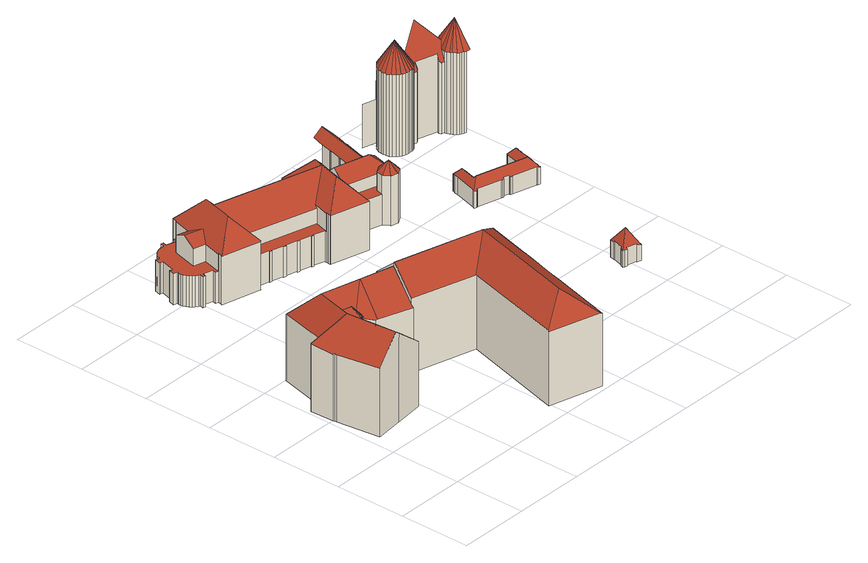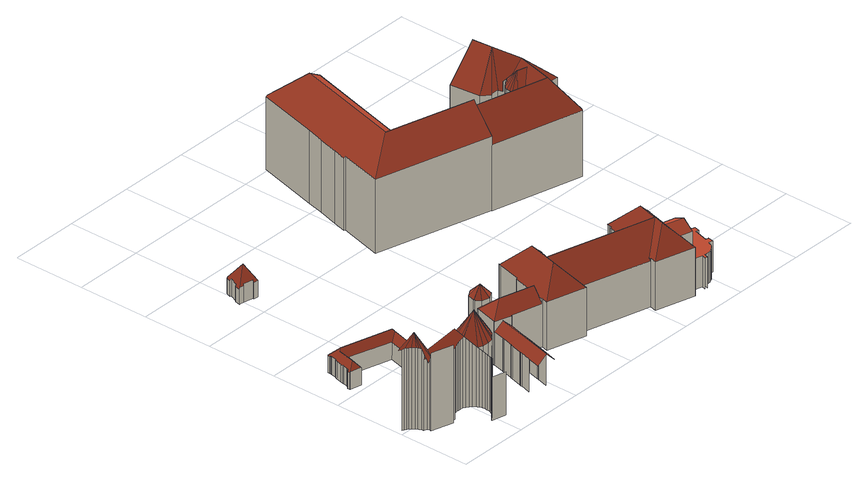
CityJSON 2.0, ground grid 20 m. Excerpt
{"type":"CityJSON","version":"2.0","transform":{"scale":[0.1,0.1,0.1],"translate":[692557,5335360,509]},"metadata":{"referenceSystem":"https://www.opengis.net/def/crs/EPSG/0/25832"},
"CityObjects":{
"building1":{"type":"Building","attributes":{"Gemeindeschluessel":"09162000","HoeheDach":"536.090","HoeheGrund":"510.124","Methode":"2000","NiedrigsteTraufeDesGebaeudes":"528.445","Geometrietyp2DReferenz":"3000","function":"31001_1000","roofType":"2100","measuredHeight":25.97,"storeysAboveGround":4},"geometry":[{"type":"MultiSurface","lod":"2","boundaries":[[[0,1,2,3,4,5,6]],[[7,8,9,10,11,12]],[[13,14,15,16,17]],[[18,19,20,16,15]],[[21,22,23,24]],[[25,26,1,0,21,24,27,28,19,18,29,30,31,32,33,34,35,36,37,38,8,7,12,39,40,41,42,43]],[[44,45,46,47,48]],[[49,50,51,47,46]],[[25,43,49,46,45]],[[10,52,53,11]],[[35,54,55,36]],[[56,57,17]],[[21,0,6,57,56,22]],[[27,24,23,58,59,60]],[[25,45,44,26]],[[61,62,63,64]],[[19,28,65,66,20]],[[67,68,69]],[[29,14,13,68,67,63,62,30]],[[59,58,17]],[[70,47,51,71,72,73]],[[38,74,9,8]],[[74,75,55,54,76,64,52,10,9]],[[40,71,51,41]],[[37,75,74,38]],[[66,65,60,59,17]],[[39,72,71,40]],[[32,77,78,33]],[[69,68,13,17,79]],[[76,80,78,77,64]],[[33,78,80,34]],[[27,60,65,28]],[[17,57,6,5,81,79]],[[1,26,44,48,2]],[[77,82,61,64]],[[31,30,62,61,82]],[[16,20,66,17]],[[70,52,69,79,81,4,3]],[[70,73,53,52]],[[36,55,75,37]],[[18,15,14,29]],[[81,5,4]],[[41,51,50,42]],[[42,50,49,43]],[[3,2,48,47,70]],[[35,34,80,76,54]],[[39,12,11,53,73,72]],[[64,63,67,69,52]],[[32,31,82,77]],[[58,23,22,56,17]]],"semantics":{"surfaces":[{"type":"WallSurface"},{"type":"RoofSurface"},{"type":"GroundSurface"}],"values":[0,0,1,0,0,2,1,1,0,1,0,1,0,0,0,1,0,0,0,1,1,0,1,0,0,1,0,0,1,1,0,0,1,0,1,0,1,1,1,0,0,0,0,0,1,0,0,1,0,1]}}]},
"building2":{"type":"Building","attributes":{"name":"Bayerisches Nationalmuseum","Gemeindeschluessel":"09162000","HoeheDach":"565.770","HoeheGrund":"509.180","Methode":"2000","NiedrigsteTraufeDesGebaeudes":"517.488","Geometrietyp2DReferenz":"3000","function":"31001_3000","roofType":"3200","measuredHeight":56.59,"storeysAboveGround":2},"geometry":[{"type":"MultiSurface","lod":"2","boundaries":[[[83,84,85,86]],[[87,88,84,83]],[[89,90,91,92]],[[92,91,93,94]],[[95,96,90,89]],[[94,93,97,98]],[[99,100,96,95]],[[98,97,101,102]],[[102,101,88,87]],[[86,85,103,104]],[[105,106,100,99]],[[104,103,107,108]],[[109,110,106,105]],[[111,112,113,114]],[[115,116,112,111]],[[117,118,110,109]],[[114,113,118,117]],[[119,120,116,115]],[[108,107,121,122]],[[123,124,125,126]],[[126,125,127,128]],[[122,121,124,123]],[[129,130,120,119]],[[131,132,133,134,128,127]],[[135,136,130,129]],[[137,138,139,140]],[[133,132,141,142]],[[143,140,139,144,145,136,135]],[[88,101,97,93,91,90,96,100,106,110,118,113,112,116,120,130,136,145,146,147,148,149,150,151,152,153,154,155,156,157,158,159,160,161,162,163,164,165,141,132,131,127,125,124,121,107,103,85,84]],[[142,141,165,166]],[[166,165,164,167]],[[167,164,163,168]],[[146,169,170,147]],[[145,144,169,146]],[[170,171,172,149,148,147]],[[168,163,162,173]],[[174,175,176,177,138,137]],[[173,162,161,178]],[[169,179,180,171,170]],[[178,161,160,181]],[[181,160,159,182]],[[180,179,183,172,171]],[[182,159,158,184]],[[184,158,157,185]],[[149,172,183,150]],[[185,157,156,186]],[[187,155,154,188]],[[177,189,190,191,192,193,194,195,196,197,183,179,169,144,139,138]],[[176,198,199,189,177]],[[188,154,153,200]],[[150,183,197,151]],[[200,153,152,201]],[[198,176,175]],[[196,202,203,201,152,151,197]],[[198,175,204,205,206,199]],[[207,208,206,205]],[[202,196,195,209]],[[199,206,208,210,211,212,192,191,190,189]],[[213,214,215,216,210,208,207]],[[217,218,215,214]],[[216,219,220,212,211,210]],[[221,222,218,217]],[[223,224,222,221]],[[225,226,224,223]],[[227,228,226,225]],[[194,229,195]],[[209,195,229,230]],[[231,232,228,227]],[[233,234,235,229,194,193,192]],[[236,237,232,231]],[[238,239,237,236]],[[240,241,239,238]],[[242,243,241,240]],[[215,218,222,224,226,228,232,237,239,241,243,244,245,246,247,248,249,250,251,252,253,254,219,216]],[[255,234,233]],[[230,229,235,256]],[[257,244,243,242]],[[258,245,244,257]],[[259,246,245,258]],[[254,260,220,219]],[[261,247,246,259]],[[212,220,260,262,263,264,265,192]],[[266,248,247,261]],[[267,249,248,266]],[[268,250,249,267]],[[265,264,263,269,270,255,233,192]],[[271,251,250,268]],[[272,273,274,275]],[[275,274,276,277]],[[277,276,278,279]],[[280,252,251,271]],[[281,279,278,282,253,252,280]],[[234,255,270,283,284,285,286,287,256,235]],[[282,288,262,260,254,253]],[[289,263,262,288,282,278,276,274]],[[290,291,273,272]],[[291,292,293,289,274,273]],[[269,283,270]],[[292,291,290]],[[292,290,294,295,296,293]],[[285,284,297,298]],[[263,299,300,297,284,283,269]],[[301,302,296,295]],[[299,303,300]],[[293,296,302,304,305,306,307,308,309,310,311,303,299,263,289]],[[312,313,314,306,305,304]],[[300,303,311,315,298,297]],[[316,317,318,312,304,302,301]],[[319,308,307,306]],[[320,309,308]],[[318,321,322,313,312]],[[315,311,310,323]],[[322,324,314,313]],[[325,326,327,328,329,318,317]],[[309,320,330,331,332,323,310]],[[318,329,333,321]],[[327,334,335,328]],[[328,335,333,329]],[[336,337,338,339,340,334,327,326]],[[324,341,342,343,344,319,306,314]],[[340,335,334]],[[335,345,333]],[[321,333,345,324,322]],[[340,339,346,335]],[[335,347,345]],[[338,348,346,339]],[[344,349,350,351,352,330,320,308,319]],[[324,345,347,341]],[[346,353,354,335]],[[354,355,356,347,335]],[[357,353,346,348]],[[358,341,347,356,359]],[[354,353,357,360,361,355]],[[359,362,358]],[[362,342,341,358]],[[330,352,363,364,365,366,331]],[[361,367,368,369,370,343,342,362,359,356,355]],[[351,350,371,372,363,352]],[[343,370,349,344]],[[365,364,373,374]],[[374,373,375,376]],[[376,375,377,378]],[[377,379,378]],[[380,349,370,369]],[[380,381,382,383,371,350,349]],[[378,379,384,385]],[[372,386,387,388,389,390,391,384,379,377,375,373,364,363]],[[384,391,385]],[[385,391,390,392]],[[392,390,389,393]],[[394,395,383,382]],[[396,397,395,394]],[[393,389,388,398]],[[399,400,397,396]],[[401,402,400,399]],[[403,404,402,401]],[[371,383,395,397,400,402,404,405,406,407,408,409,410,386,372]],[[411,405,404,403]],[[412,406,405,411]],[[413,407,406,412]],[[414,408,407,413]],[[415,409,408,414]],[[416,417,418,419]],[[420,419,418,421,422,423]],[[424,425,426,427,417,416]],[[423,422,428,429]],[[430,431,426,425]],[[428,432,433,434,435,429]],[[436,437,431,430]],[[418,417,427,438,421]],[[433,439,440,441,442,434]],[[421,438,432,428,422]],[[426,431,438,427]],[[443,444,445,446,437,436]],[[441,440,447,448]],[[438,439,433,432]],[[437,446,438,431]],[[449,450,445,444]],[[438,451,447,440,439]],[[447,451,452,453,454,448]],[[445,450,455,438,446]],[[456,457,458,455,450,449]],[[453,452,459,460]],[[461,462,458,457]],[[438,463,459,452,451]],[[464,465,466,467,468,469,470]],[[458,462,471,438,455]],[[461,472,473,474,471,462]],[[459,463,475,476,477,460]],[[438,475,463]],[[471,474,478,438]],[[475,479,466,465,476]],[[473,480,481,482,478,474]],[[438,483,479,475]],[[478,482,484,438]],[[485,484,482,481]],[[466,479,483,486]],[[485,487,488,484]],[[484,488,489,438]],[[490,483,438]],[[489,491,492,438]],[[487,493,494,491,489,488]],[[486,483,490,495]],[[496,490,438]],[[492,497,498,499,438]],[[499,500,438]],[[500,496,438]],[[494,501,502,497,492,491]],[[503,504,505,506,498,497,502]],[[499,498,506]],[[495,490,496]],[[507,508,505,504]],[[509,510,508,507]],[[511,512,510,509]],[[499,506,505,508,510,512,513,514,515,516,517,518,500]],[[519,514,513,520]],[[520,513,512,511]],[[521,515,514,519]],[[522,523,524,525,526,527]],[[528,527,526,529,530,515,521]],[[531,532,533,534,524,523]],[[535,536,533,532]],[[515,530,516]],[[537,538,539,540,536,535]],[[541,542,539,538]],[[526,525,543,529]],[[533,536,540,543,534]],[[524,534,543,525]],[[529,543,516,530]],[[544,545,546,547,542,541]],[[539,542,547,543,540]],[[548,549,546,545]],[[543,517,516]],[[546,549,550,551,543,547]],[[543,552,517]],[[543,553,552]]],"semantics":{"surfaces":[{"type":"WallSurface"},{"type":"RoofSurface"}],"values":[0,0,0,0,0,0,0,0,0,0,0,0,0,0,0,0,0,0,0,0,0,0,0,0,0,0,0,0,1,0,0,0,0,0,0,0,0,0,1,0,0,1,0,0,0,0,0,1,1,0,0,0,0,0,0,0,0,1,0,0,0,0,0,0,0,1,0,0,1,0,0,0,0,1,0,0,0,0,0,0,0,1,0,0,0,1,0,0,0,0,0,0,0,0,1,0,1,0,0,0,0,1,0,1,1,0,0,0,0,0,1,0,0,0,0,0,1,1,0,1,1,1,0,1,1,0,1,0,1,1,0,0,0,1,0,0,0,0,1,0,0,0,0,0,0,0,1,0,0,0,0,0,0,0,0,0,1,0,0,0,0,0,0,0,0,0,0,0,0,1,0,1,1,0,0,1,1,0,1,0,1,0,0,0,1,0,1,0,0,1,1,0,0,1,1,0,0,0,1,1,1,0,0,1,1,1,1,0,0,0,0,0,0,0,1,0,0,0,0,0,0,0,0,0,0,1,1,1,1,0,1,0,1,1,1,1]}}]},
"building3":{"type":"Building","attributes":{"Gemeindeschluessel":"09162000","HoeheDach":"537.460","HoeheGrund":"510.255","Methode":"2000","NiedrigsteTraufeDesGebaeudes":"530.645","Geometrietyp2DReferenz":"3000","function":"31001_3000","roofType":"3100","measuredHeight":27.2,"storeysAboveGround":4},"geometry":[{"type":"MultiSurface","lod":"2","boundaries":[[[554,555,556,557,558]],[[559,560,561,562]],[[563,564,565,566]],[[567,568,569,570]],[[570,569,571,572]],[[573,574,560,559]],[[575,576,557,556,577]],[[563,554,558,578,564]],[[557,576,578,558]],[[576,579,565,564,578]],[[580,566,565,579]],[[555,581,582,577,556]],[[583,571,569,568,561,560,574,579,576,575]],[[583,575,577,582]],[[583,582,581,572,571]],[[580,579,574,573]],[[581,555,554,563,566,580,573,559,562,567,570,572]],[[562,561,568,567]]],"semantics":{"surfaces":[{"type":"WallSurface"},{"type":"RoofSurface"},{"type":"GroundSurface"}],"values":[0,0,0,0,0,0,1,0,1,1,0,0,1,1,0,0,2,0]}}]},
"building4":{"type":"Building","attributes":{"Gemeindeschluessel":"09162000","HoeheDach":"519.299","HoeheGrund":"510.490","Methode":"1000","NiedrigsteTraufeDesGebaeudes":"514.698","Geometrietyp2DReferenz":"3000","function":"31001_2000","roofType":"4000","measuredHeight":8.81},"geometry":[{"type":"MultiSurface","lod":"2","boundaries":[[[584,585,586,587]],[[588,589,590,591,592,593,594,595]],[[587,586,596,597]],[[598,599,600,601]],[[602,603,604,605,606,607,608,609]],[[610,602,609,611,612,613,614]],[[615,616,617,618,619]],[[620,621,622,623]],[[593,592,591,624,625,626,618,617,616,604,603,602,610]],[[627,614,628,629]],[[625,624,630,631,632,626]],[[619,618,626,632]],[[633,611,609,608]],[[628,614,613,634]],[[634,613,612,635]],[[595,594,621,620]],[[635,612,611,633]],[[610,614,627,596,586,585,636]],[[601,600,637,638]],[[605,604,616,615]],[[623,622,599,598]],[[637,636,585,584,639,638]],[[597,596,627,629]],[[615,619,632,631,630,590,589,588,595,620,623,598,601,638,639,584,587,597,629,628,634,635,633,608,607,606,605]],[[630,624,591,590]],[[600,599,622,621,594,593,610,636,637]]],"semantics":{"surfaces":[{"type":"WallSurface"},{"type":"RoofSurface"},{"type":"GroundSurface"}],"values":[0,0,0,0,0,1,0,0,1,0,0,0,0,0,0,0,0,1,0,0,0,0,0,2,0,1]}}]},
"building5":{"type":"Building","attributes":{"Gemeindeschluessel":"09162000","HoeheDach":"517.401","HoeheGrund":"510.173","Methode":"2000","NiedrigsteTraufeDesGebaeudes":"514.728","Geometrietyp2DReferenz":"3000","function":"31001_3000","roofType":"3100","measuredHeight":7.23},"geometry":[{"type":"MultiSurface","lod":"2","boundaries":[[[640,641,642,643]],[[644,645,646,647]],[[648,649,645,644]],[[650,651,652,653]],[[654,655,656,657]],[[658,659,660,661]],[[662,663,664,665,666]],[[667,668,669,670]],[[671,672,673,674]],[[675,676,677,678,679]],[[680,681,672,671]],[[670,669,682,683]],[[684,685,664,663]],[[686,687,688,689]],[[690,691,692,693]],[[694,695,696,697]],[[698,699,691,690]],[[661,660,685,684]],[[700,641,640]],[[701,702,703,704]],[[662,666,677,676]],[[647,646,705,706]],[[707,708,655,654]],[[678,677,666,665,709,710]],[[709,665,664,685]],[[711,712,713,714]],[[689,715,716,717]],[[718,719,720,721,722,723]],[[724,725,718,723,726,679,678,710]],[[717,716,708,707]],[[724,710,709,685,660,659,727,728,696,695]],[[729,730,702,701]],[[731,732,683,682]],[[733,727,659,658]],[[714,713,734,735]],[[736,687,686]],[[719,653,652,720]],[[737,738,726,723,722]],[[704,739,700,640]],[[740,741,742,743]],[[651,744,721,720,652]],[[743,742,745,746]],[[747,748,741,740]],[[703,739,704]],[[693,692,749,750]],[[688,715,689]],[[657,656,695,694]],[[751,752,668,667]],[[656,655,708,716,715,688,687,736,705,646,645,649,753,642,641,700,739,703,702,730,754,725,724,695]],[[735,734,681,680]],[[737,722,721,744]],[[729,674,673,754,730]],[[732,747,740,743,746,755,698,690,693,750,711,714,735,680,671,674,729,701,704,640,643,648,644,647,706,686,689,717,707,654,657,694,697,756,733,658,661,684,663,662,676,675,738,737,744,651,650,751,667,670,683]],[[750,749,712,711]],[[697,696,728,756]],[[756,728,727,733]],[[746,745,757,755]],[[706,705,736,686]],[[643,753,649,648]],[[650,653,752,751]],[[675,679,726,738]],[[755,757,699,698]],[[731,682,669,668,752,653,719,718,725,754,673,672,681,734,713,712,749,692,691,699,757,745,742,741,748]],[[732,731,748,747]],[[642,753,643]]],"semantics":{"surfaces":[{"type":"WallSurface"},{"type":"RoofSurface"},{"type":"GroundSurface"}],"values":[0,0,0,0,0,0,0,0,0,0,0,0,0,0,0,0,0,0,0,0,0,0,0,1,1,0,0,1,1,0,1,0,0,0,0,0,1,0,0,0,0,0,0,0,0,0,0,0,1,0,0,0,2,0,0,0,0,0,0,0,0,0,1,0,0]}}]}
},
"vertices":[
[138,452,11],[146,459,11],[146,459,206],[141,454,196],[140,453,197],[140,453,224],[138,452,226],[4,457,11],[0,457,11],[0,457,201],[1,457,202],[33,457,202],[33,457,11],[126,398,228],[125,406,236],[132,408,231],[135,410,230],[114,428,263],[132,408,11],[139,412,11],[139,412,227],[146,441,11],[146,441,226],[148,435,225],[148,435,11],[181,408,11],[166,438,11],[148,425,11],[144,417,11],[125,406,11],[128,380,11],[152,383,11],[174,364,11],[183,278,11],[101,269,11],[22,260,11],[6,380,11],[6,388,11],[3,389,11],[67,591,11],[322,528,11],[304,460,11],[283,385,11],[282,378,11],[166,438,200],[181,408,199],[184,407,201],[210,484,271],[154,450,196],[282,378,198],[283,385,204],[304,460,271],[74,407,271],[34,459,199],[22,260,203],[6,380,199],[145,442,227],[139,450,227],[148,434,225],[148,425,225],[148,425,224],[151,382,196],[128,380,196],[128,380,195],[82,323,271],[144,417,225],[142,416,226],[126,394,196],[126,394,224],[107,399,224],[100,511,271],[322,528,196],[67,591,196],[66,589,199],[3,389,196],[6,388,200],[88,267,271],[174,364,195],[183,278,194],[86,435,263],[101,269,260],[121,458,224],[152,383,195],
[157,1020,2],[157,1020,89],[162,1036,89],[162,1036,2],[167,1017,2],[167,1017,89],[171,992,2],[171,992,89],[168,999,89],[168,999,2],[168,1005,89],[168,1005,2],[174,986,2],[174,986,89],[168,1011,89],[168,1011,2],[179,980,2],[179,980,89],[169,1016,89],[169,1016,2],[164,1035,89],[164,1035,2],[184,975,2],[184,975,89],[170,1034,89],[170,1034,2],[191,971,2],[191,971,89],[192,958,2],[192,958,89],[195,968,89],[195,968,2],[200,956,2],[200,956,89],[195,969,2],[195,969,89],[203,966,2],[203,966,89],[181,1073,89],[181,1073,2],[174,1075,2],[174,1075,89],[172,1075,89],[172,1075,2],[176,1092,89],[176,1092,2],[230,958,2],[230,958,89],[187,1089,89],[188,1089,89],[188,1089,2],[187,1089,2],[227,948,2],[227,948,89],[232,934,2],[232,934,138],[236,946,139],[236,946,2],[190,1093,89],[190,1093,2],[235,946,2],[235,946,137],[235,946,89],[248,997,89],[214,1006,89],[223,1041,89],[233,1077,89],[267,1068,89],[280,1117,89],[273,1119,89],[270,1108,89],[243,1116,89],[245,1126,89],[238,1128,89],[235,1118,89],[234,1116,89],[230,1117,89],[222,1117,89],[215,1116,89],[208,1113,89],[202,1109,89],[196,1104,89],[192,1099,89],[192,1099,2],[196,1104,2],[202,1109,2],[248,997,137],[214,1006,137],[223,1041,156],[233,1077,137],[208,1113,2],[232,933,2],[341,905,2],[341,905,138],[232,933,138],[215,1116,2],[274,1028,156],[258,1032,156],[222,1117,2],[230,1117,2],[267,1068,137],[234,1116,2],[235,1118,2],[238,1128,2],[245,1126,2],[243,1116,2],[302,973,200],[304,982,200],[314,1017,200],[317,1032,200],[323,1053,200],[325,1062,200],[284,1129,138],[281,1116,138],[280,1117,137],[341,905,139],[342,905,139],[270,1108,2],[273,1119,2],[281,1116,2],[280,1117,2],[342,905,2],[343,911,2],[343,911,139],[345,920,2],[345,920,139],[284,1129,2],[347,919,137],[357,958,137],[359,963,137],[347,919,2],[349,919,2],[349,919,88],[347,919,88],[349,922,2],[349,922,88],[357,958,88],[357,958,131],[382,914,2],[382,914,88],[381,910,2],[381,910,88],[387,909,2],[387,909,88],[388,912,2],[388,912,88],[394,1099,138],[394,1099,2],[420,903,2],[420,903,88],[389,1075,137],[390,1080,137],[389,1080,138],[419,900,2],[419,900,88],[426,898,2],[426,898,88],[427,901,2],[427,901,88],[459,893,2],[459,893,88],[458,890,88],[465,888,88],[465,891,88],[498,882,88],[497,879,88],[503,878,88],[504,881,88],[536,872,88],[535,869,88],[537,868,88],[548,907,88],[390,1080,132],[389,1080,2],[458,890,2],[465,888,2],[465,891,2],[548,907,131],[498,882,2],[549,913,137],[619,952,200],[563,966,200],[373,1017,200],[497,879,2],[503,878,2],[504,881,2],[579,1024,137],[580,1029,132],[536,872,2],[534,853,2],[534,853,138],[535,853,139],[535,853,2],[536,860,139],[536,860,2],[538,868,139],[538,868,2],[535,869,2],[537,868,2],[537,868,137],[580,1029,137],[581,1029,138],[581,1029,2],[580,1029,2],[390,1080,2],[548,907,137],[603,893,200],[643,824,2],[643,824,138],[643,824,139],[643,825,139],[643,825,2],[644,830,2],[644,830,139],[586,1048,138],[586,1048,2],[626,979,200],[586,1048,139],[662,896,2],[662,896,139],[695,1019,139],[663,896,137],[673,932,137],[677,947,137],[682,966,137],[687,986,137],[691,1000,137],[690,1000,138],[695,1019,138],[663,896,88],[673,932,88],[673,932,122],[695,1019,2],[663,896,2],[747,874,2],[747,874,88],[682,966,157],[691,1000,123],[752,894,88],[771,906,88],[690,1000,2],[771,906,122],[748,872,2],[758,856,2],[758,856,141],[748,872,141],[747,874,140],[776,977,123],[776,977,2],[691,1000,2],[752,894,140],[758,855,141],[775,878,169],[758,855,2],[778,850,2],[779,850,2],[779,850,140],[778,850,141],[793,900,122],[806,897,122],[806,897,123],[777,941,157],[771,906,140],[798,861,140],[793,900,140],[798,861,2],[823,964,123],[824,965,122],[800,971,122],[776,978,122],[804,882,140],[803,883,141],[802,884,141],[803,886,140],[804,882,2],[793,900,88],[803,886,88],[803,883,2],[802,884,2],[806,897,88],[776,978,94],[786,1014,94],[786,1014,2],[776,978,2],[803,886,2],[806,897,2],[824,964,2],[824,964,123],[824,965,94],[800,971,118],[794,1044,95],[794,1044,2],[794,1045,94],[794,1045,2],[796,1050,94],[796,1050,2],[796,1050,95],[823,964,2],[824,965,2],[832,996,2],[832,996,95],[804,1080,95],[804,1080,2],[847,1146,118],[824,1152,95],[813,1116,94],[806,1086,95],[805,1086,94],[804,1080,94],[805,1086,2],[806,1086,2],[833,1001,2],[833,1001,94],[833,1002,2],[833,1002,95],[813,1116,2],[841,1032,2],[841,1032,94],[842,1032,2],[842,1032,94],[843,1038,2],[843,1038,94],[851,1068,94],[852,1068,94],[853,1073,94],[852,1074,94],[861,1104,94],[870,1140,94],[851,1068,2],[852,1068,2],[853,1073,2],[852,1074,2],[861,1104,2],[988,1058,2],[988,1058,230],[986,1065,230],[986,1065,2],[986,1068,2],[986,1068,231],[985,1073,230],[985,1073,2],[991,1054,2],[992,1052,2],[992,1052,231],[991,1054,232],[986,1080,231],[986,1080,2],[997,1045,2],[997,1045,232],[986,1082,231],[987,1088,231],[987,1088,2],[986,1082,2],[1003,1040,2],[1003,1040,230],[1029,1077,301],[989,1093,232],[990,1095,231],[990,1095,2],[989,1093,2],[1008,1037,2],[1010,1035,2],[1010,1035,230],[1008,1037,231],[994,1102,231],[994,1102,2],[1018,1032,2],[1018,1032,231],[997,1105,233],[1000,1108,231],[1000,1108,2],[997,1105,2],[1020,1032,231],[1020,1032,2],[1025,1031,2],[1025,1031,230],[1006,1113,232],[1006,1113,2],[1031,1031,2],[1031,1031,231],[1007,1114,232],[1013,1120,2],[1014,1120,2],[1014,1120,177],[1013,1120,176],[1013,1120,124],[975,1130,124],[975,1130,2],[1032,1031,231],[1032,1031,2],[1038,1031,2],[1038,1031,231],[1013,1117,232],[1013,1117,2],[1007,1114,2],[1042,1032,231],[1014,1120,228],[1042,1032,2],[1044,1032,2],[1044,1032,231],[1030,1123,228],[1051,1035,230],[1051,1035,2],[1030,1123,194],[1057,1039,2],[1057,1039,230],[1061,1043,231],[1048,1122,228],[1062,1044,231],[1066,1049,231],[1061,1043,2],[1062,1044,2],[1048,1122,213],[1061,1116,228],[1067,1050,230],[1068,1049,228],[1073,1065,228],[1067,1077,245],[1066,1049,2],[1067,1050,2],[1068,1049,2],[1076,1047,2],[1076,1047,201],[1068,1049,201],[1080,1049,2],[1080,1049,207],[1082,1058,2],[1082,1058,221],[1144,1041,2],[1144,1041,221],[1141,1033,206],[1144,1029,201],[1153,1026,201],[1159,1042,228],[1167,1050,245],[1125,1097,303],[1144,1029,2],[1141,1033,2],[1153,1026,2],[1156,1014,2],[1157,1012,2],[1157,1012,230],[1156,1014,230],[1154,1019,229],[1154,1019,2],[1153,1025,2],[1153,1025,230],[1153,1026,228],[1160,1007,2],[1160,1006,2],[1160,1006,230],[1160,1007,231],[1165,1000,2],[1165,1000,230],[1166,999,2],[1170,995,2],[1170,995,229],[1166,999,230],[1175,992,2],[1175,992,230],[1197,1033,301],[1179,990,2],[1181,989,2],[1181,989,230],[1179,990,231],[1187,987,2],[1187,987,229],[1195,985,230],[1198,985,231],[1178,1068,239],[1189,1072,228],
[283,385,13],[462,336,13],[462,336,222],[460,337,220],[283,385,222],[618,320,13],[618,320,216],[608,283,216],[608,283,13],[304,460,13],[304,460,280],[322,528,220],[322,528,13],[592,225,13],[592,225,216],[580,179,217],[580,179,13],[533,3,216],[533,3,13],[614,321,13],[614,321,220],[468,84,285],[549,390,285],[385,45,223],[303,456,285],[646,442,220],[646,442,13],[384,43,13],[384,43,220],[528,4,220],
[963,314,15],[963,314,63],[965,314,66],[965,314,15],[1010,292,15],[1011,292,15],[1012,292,15],[1012,292,59],[1011,292,61],[1010,292,61],[1000,295,62],[1000,295,15],[974,343,67],[974,343,15],[971,301,15],[971,301,62],[964,303,62],[964,303,15],[1027,346,62],[1028,346,61],[1030,346,58],[1030,346,15],[1028,346,15],[1027,346,15],[1017,348,15],[1017,348,62],[993,325,103],[1016,346,66],[988,352,66],[988,355,61],[976,358,62],[1025,329,15],[1025,329,57],[1022,329,61],[1022,329,62],[1022,329,15],[1000,297,15],[1000,297,65],[972,304,66],[972,304,15],[1017,306,58],[1015,306,61],[1014,307,63],[972,343,63],[976,358,15],[972,343,15],[1017,306,15],[1015,306,15],[1014,307,15],[1016,346,15],[988,355,15],[988,352,15],[959,305,62],[959,304,62],[959,304,15],[959,305,15],
[1040,718,12],[1040,718,61],[1036,719,61],[1036,719,12],[1034,723,12],[1034,723,65],[1018,728,65],[1018,728,12],[1034,720,12],[1034,720,62],[1139,785,12],[1139,786,12],[1139,786,60],[1139,785,62],[940,745,12],[940,745,61],[939,743,59],[939,743,12],[953,815,12],[953,815,61],[955,824,61],[955,824,12],[989,825,12],[958,833,12],[958,833,60],[988,825,60],[989,825,60],[1141,785,12],[1141,785,59],[1141,779,57],[1141,779,12],[1117,697,12],[1117,697,59],[1117,696,59],[1117,696,12],[975,774,12],[988,822,12],[988,822,60],[975,775,60],[975,774,61],[1118,698,12],[1118,698,59],[1141,778,57],[1141,778,12],[958,832,12],[958,832,61],[1014,725,12],[1014,725,61],[1010,726,61],[1010,726,12],[1123,725,12],[1123,725,61],[1122,725,62],[1122,725,12],[932,745,12],[932,745,60],[933,747,60],[933,747,12],[1125,732,12],[1125,732,61],[1040,718,62],[1110,699,12],[1110,699,61],[1108,700,61],[1108,700,12],[1017,725,62],[1017,725,12],[942,744,12],[942,744,61],[969,814,78],[956,767,78],[1119,709,12],[1119,709,61],[1117,703,61],[1117,703,12],[1010,726,62],[942,745,62],[942,745,12],[1107,726,78],[1121,776,78],[1109,792,61],[1108,793,60],[1107,789,60],[1094,744,60],[960,761,84],[1100,723,84],[1094,742,62],[936,753,61],[934,747,61],[1110,698,12],[1110,698,60],[1136,776,62],[1136,776,12],[936,753,12],[1118,703,59],[1118,703,12],[1014,725,62],[1107,789,12],[1094,742,12],[1108,700,62],[1134,771,12],[1134,771,62],[1130,756,62],[1130,756,12],[1108,793,12],[1131,756,61],[1131,756,12],[1135,771,12],[1135,771,61],[1118,709,62],[1118,709,12],[1141,786,12],[1141,786,59],[1036,719,62],[1116,696,60],[1129,748,12],[934,747,12],[1129,748,61]
]}
